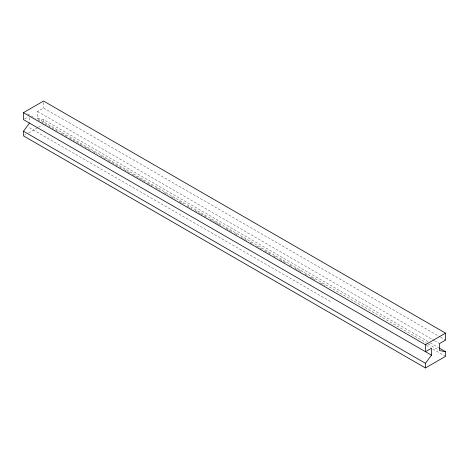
<?xml version="1.0" encoding="UTF-8"?>
<svg xmlns="http://www.w3.org/2000/svg" width="469" height="469" viewBox="0 0 469 469"><rect width="100%" height="100%" fill="white"/><g stroke="black" fill="none" stroke-linecap="round" stroke-linejoin="round"><path stroke-width="0.35" stroke-dasharray="2.35 1.76" d="M24.658 118.915L28.275 116.828M427.47 343.589L37.52 118.452L37.52 111.493L43.553 108.011L439.846 336.806M24.705 135.136L25.965 134.41M28.474 132.962L37.895 127.521M38.522 127.158L42.292 124.983M37.52 118.452L43.553 119.613L429.698 342.558M440.479 337.176L445.55 340.101M37.52 111.493L433.813 340.289M434.446 340.652L439.517 343.584M430.331 342.921L438.574 347.681M428.109 343.959L438.251 349.815M27.73 113.961L35.333 118.352M37.866 119.812L58.766 131.883M61.304 133.343L67.003 136.637M69.535 138.097L82.204 145.413M84.737 146.873L90.441 150.168M92.973 151.628L97.405 154.19M99.938 155.649L107.542 160.04M108.175 160.404L115.14 164.426M115.773 164.795L121.477 168.084M124.009 169.549L129.708 172.838M132.246 174.304L138.578 177.956M139.211 178.326L144.909 181.614M147.448 183.08L152.513 186.005M155.679 187.834L160.111 190.391M163.916 192.589L168.348 195.145M170.88 196.611L175.312 199.167M179.117 201.365L183.549 203.921M187.348 206.12L191.786 208.676M194.952 210.505L200.017 213.43M200.65 213.8L206.987 217.452M210.153 219.281L215.218 222.206M215.851 222.576L217.751 223.672M218.384 224.035L222.189 226.228M225.988 228.426L231.686 231.715M234.858 233.544L237.39 235.004M241.189 237.203L246.887 240.491M250.059 242.321L253.858 244.513M256.391 245.979L262.089 249.268M264.627 250.733L270.326 254.022M273.491 255.851L276.024 257.317M279.829 259.509L285.527 262.798M289.326 264.991L292.492 266.82M295.03 268.286L300.729 271.574M305.161 274.136L307.693 275.596M310.232 277.062L312.131 278.158M312.764 278.522L315.93 280.351M320.362 282.913L324.8 285.474M426.409 345.295L430.331 347.564M432.869 349.03L445.55 356.346M29.483 127.738L330.979 301.807M43.553 102.441L43.553 108.011M43.553 119.613L43.553 122.931M29.483 117.526L29.483 121.706"/><path stroke-width="0.7" d="M439.207 348.045L445.55 351.709L445.55 356.346L425.447 367.954L23.45 135.863L23.45 131.22L29.483 123.095M425.447 367.954L425.447 363.311L431.48 355.185L431.48 348.227L425.447 351.709L425.447 344.744L23.45 112.654L23.45 119.613L431.48 355.185M23.45 112.654L43.553 101.046L445.55 333.137L445.55 340.101L439.517 343.584L439.517 350.548L445.55 351.709M425.447 344.744L445.55 333.137M23.45 131.22L425.447 363.311"/></g></svg>
